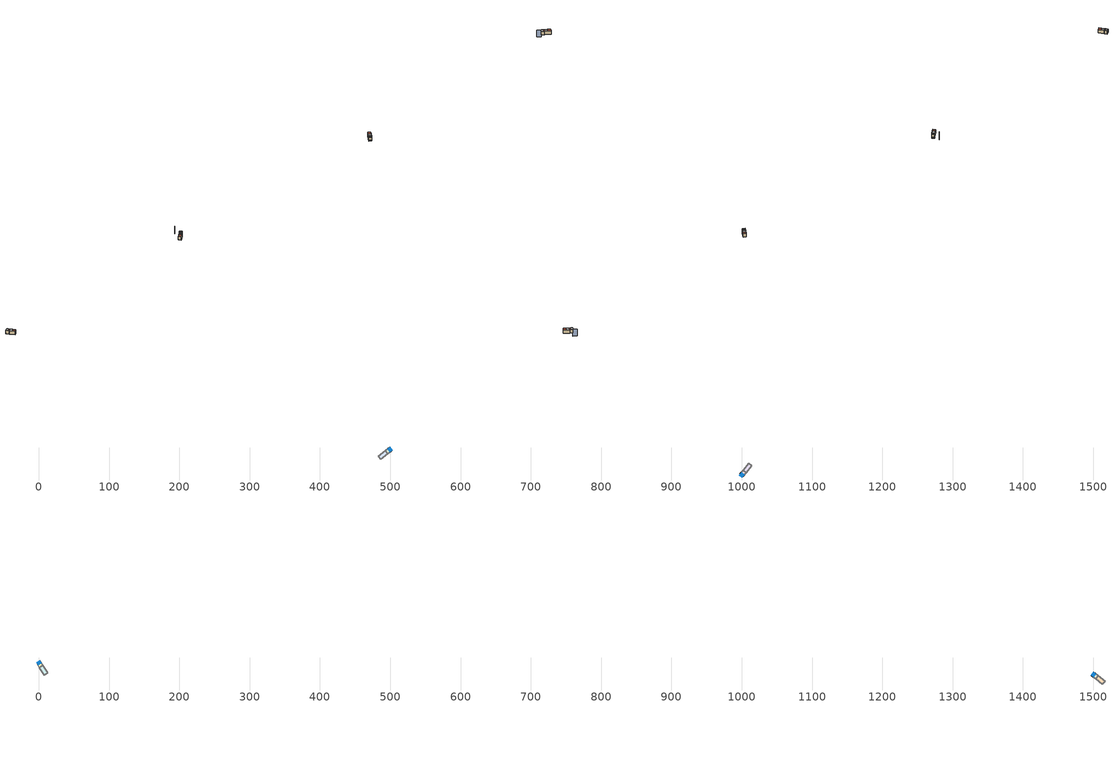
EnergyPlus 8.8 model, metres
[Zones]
1Perim
 floor adiabatic (115mmSandLimeBrick): 501.76,-512.54 496.7,-516.48 493.02,-511.74 498.08,-507.8 z0
 wall outside (U0-3): 501.76,-512.54 498.08,-507.8 z0:7.95
 wall to 1Core (115mmSandLimeBrick): 493.02,-511.74 496.7,-516.48 z0:7.95
 wall adiabatic (115mmSandLimeBrick): 498.08,-507.8 493.02,-511.74 / 496.7,-516.48 501.76,-512.54 z0:7.95
 window (Double): 501.7,-512.46 498.14,-507.88 z0.85:2.5
 ceiling adiabatic (115mmSandLimeBrick): 501.76,-512.54 498.08,-507.8 495.55,-509.77 499.23,-514.51 z7.95
 roof outside (U0-2): 499.23,-514.51 495.55,-509.77 493.02,-511.74 496.7,-516.48 z7.95
1Core
 floor adiabatic (115mmSandLimeBrick): 496.7,-516.48 486.83,-524.15 483.15,-519.42 493.02,-511.74 z0
 wall adiabatic (115mmSandLimeBrick): 493.02,-511.74 483.15,-519.42 486.83,-524.15 496.7,-516.48 z0:7.95
 ceiling adiabatic (115mmSandLimeBrick): 496.7,-516.48 493.02,-511.74 488.08,-515.58 491.77,-520.31 z7.95
 roof outside (U0-2): 491.77,-520.31 488.08,-515.58 483.15,-519.42 486.83,-524.15 z7.95
2Perim
 floor adiabatic (115mmSandLimeBrick): 997.75,-544.28 1001.83,-539.34 1006.46,-543.15 1002.38,-548.1 z0
 wall outside (U0-3): 997.75,-544.28 1002.38,-548.1 z0:7.95
 wall to 2Core (115mmSandLimeBrick): 1006.46,-543.15 1001.83,-539.34 z0:7.95
 wall adiabatic (115mmSandLimeBrick): 1002.38,-548.1 1006.46,-543.15 / 1001.83,-539.34 997.75,-544.28 z0:7.95
 window (Double): 997.83,-544.35 1002.3,-548.04 z0.85:2.5
 ceiling adiabatic (115mmSandLimeBrick): 997.75,-544.28 1002.38,-548.1 1004.42,-545.63 999.79,-541.81 z7.95
 roof outside (U0-2): 999.79,-541.81 1004.42,-545.63 1006.46,-543.15 1001.83,-539.34 z7.95
2Core
 floor adiabatic (115mmSandLimeBrick): 1001.83,-539.34 1009.78,-529.69 1014.41,-533.51 1006.46,-543.15 z0
 wall adiabatic (115mmSandLimeBrick): 1006.46,-543.15 1014.41,-533.51 1009.78,-529.69 1001.83,-539.34 z0:7.95
 ceiling adiabatic (115mmSandLimeBrick): 1001.83,-539.34 1006.46,-543.15 1010.43,-538.33 1005.81,-534.51 z7.95
 roof outside (U0-2): 1005.81,-534.51 1010.43,-538.33 1014.41,-533.51 1009.78,-529.69 z7.95
0Perim
 floor adiabatic (115mmSandLimeBrick): 2.59,-513.08 6.02,-518.5 0.95,-521.71 -2.48,-516.29 z7.95
 wall outside (U0-3): 2.59,-513.08 -2.48,-516.29 z7.95:15.9
 wall to 0Core (115mmSandLimeBrick): 0.95,-521.71 6.02,-518.5 z7.95:15.9
 wall adiabatic (115mmSandLimeBrick): -2.48,-516.29 0.95,-521.71 / 6.02,-518.5 2.59,-513.08 z7.95:15.9
 window (Double): 2.5,-513.14 -2.4,-516.24 z8.8:10.45
 ceiling adiabatic (115mmSandLimeBrick): 2.59,-513.08 -2.48,-516.29 -0.77,-519 4.3,-515.79 z15.9
 roof outside (U0-2): 4.3,-515.79 -0.77,-519 0.95,-521.71 6.02,-518.5 z15.9
0Core
 floor adiabatic (115mmSandLimeBrick): 6.02,-518.5 12.71,-529.06 7.64,-532.27 0.95,-521.71 z7.95
 wall adiabatic (115mmSandLimeBrick): 0.95,-521.71 7.64,-532.27 12.71,-529.06 6.02,-518.5 z7.95:15.9
 ceiling adiabatic (115mmSandLimeBrick): 6.02,-518.5 0.95,-521.71 4.3,-526.99 9.36,-523.78 z15.9
 roof outside (U0-2): 9.36,-523.78 4.3,-526.99 7.64,-532.27 12.71,-529.06 z15.9
3Perim
 floor adiabatic (115mmSandLimeBrick): 1501.96,-529.16 1506.95,-533.18 1503.19,-537.85 1498.2,-533.83 z7.95
 wall outside (U0-3): 1501.96,-529.16 1498.2,-533.83 z7.95:15.9
 wall to 3Core (115mmSandLimeBrick): 1503.19,-537.85 1506.95,-533.18 z7.95:15.9
 wall adiabatic (115mmSandLimeBrick): 1498.2,-533.83 1503.19,-537.85 / 1506.95,-533.18 1501.96,-529.16 z7.95:15.9
 window (Double): 1501.9,-529.24 1498.26,-533.75 z8.8:10.45
 ceiling adiabatic (115mmSandLimeBrick): 1501.96,-529.16 1498.2,-533.83 1500.69,-535.84 1504.46,-531.17 z15.9
 roof outside (U0-2): 1504.46,-531.17 1500.69,-535.84 1503.19,-537.85 1506.95,-533.18 z15.9
3Core
 floor adiabatic (115mmSandLimeBrick): 1506.95,-533.18 1516.69,-541.03 1512.92,-545.7 1503.19,-537.85 z7.95
 wall adiabatic (115mmSandLimeBrick): 1503.19,-537.85 1512.92,-545.7 1516.69,-541.03 1506.95,-533.18 z7.95:15.9
 ceiling adiabatic (115mmSandLimeBrick): 1506.95,-533.18 1503.19,-537.85 1508.06,-541.78 1511.82,-537.1 z15.9
 roof outside (U0-2): 1511.82,-537.1 1508.06,-541.78 1512.92,-545.7 1516.69,-541.03 z15.9
shading: 1495,-524.11 1501.67,-529.52 z0:15.9; 495.63,-497.09,15.9 493.97,-498.74,0 495.63,-497.09,0; 495.63,-497.09,15.9 492.3,-500.38,15.9 493.97,-498.74,0
[Site:GroundTemperature:BuildingSurface]
14, 14, 14, 14, 14, 14, 14, 14, 14, 14, 14, 14
[Site:GroundReflectance]
0.2, 0.2, 0.2, 0.2, 0.2, 0.2, 0.2, 0.2, 0.2, 0.2, 0.2, 0.2
[Site:GroundReflectance:SnowModifier]
1, 1
[Building]
Building: North Axis {deg}=0; Terrain=Suburbs; Loads Convergence Tolerance Value=.04; Temperature Convergence Tolerance Value {deltaC}=.4; Solar Distribution=MinimalShadowing; Maximum Number of Warmup Days=25
[Construction]
115mmSandLimeBrick: Plaster_0.005_115mmSandLimeBrick, Sand-Lime Brick_0.08_115mmSandLimeBrick, Plaster_0.08_115mmSandLimeBrick
U0-3: XPS Board_0.12_U0-3, General Concrete_0.2_U0-3
U0-2: XPS Board_0.18_U0-2, General Concrete_0.2_U0-2
Double: Generic Clear Glass 6mm_0.006_Double, ARGON_0.0013_Double, Generic Clear Glass 6mm_0.006_Double
[Material] Roughness=Rough; Thermal Absorptance=0.9
Name | Thickness {m} | Conductivity {W/m-K} | Density {kg/m3} | Specific Heat {J/kg-K} | Solar Absorptance | Visible Absorptance
Plaster_0.005_115mmSandLimeBrick | 0.005 | 1 | 2000 | 1130 | 0.6 | 0.6
Sand-Lime Brick_0.08_115mmSandLimeBrick | 0.08 | 0.56 | 1200 | 1000 | 0.6 | 0.6
Plaster_0.08_115mmSandLimeBrick | 0.08 | 1 | 2000 | 1130 | 0.6 | 0.6
XPS Board_0.12_U0-3 | 0.12 | 0.034 | 35 | 1400 | 0.6 | 0.6
General Concrete_0.2_U0-3; General Concrete_0.2_U0-2 | 0.2 | 2 | 2400 | 950 | 0.7 | 0.7
XPS Board_0.18_U0-2 | 0.18 | 0.034 | 35 | 1400 | 0.6 | 0.6
[WindowMaterial:Glazing]
Generic Clear Glass 6mm_0.006_Double: Optical Data Type=SpectralAverage; Window Glass Spectral Data Set=SpectralAverage; Thickness {m}=0.006; Solar Transmittance at Normal Incidence=0.68; Front Side Solar Reflectance at Normal Incidence=0.09; Back Side Solar Reflectance at Normal Incidence=0.1; Visible Transmittance at Normal Incidence=0.81; Front Side Visible Reflectance at Normal Incidence=0.11; Back Side Visible Reflectance at Normal Incidence=0.12; Infrared Transmittance at Normal Incidence=0; Front Side Infrared Hemispherical Emissivity=0.2; Back Side Infrared Hemispherical Emissivity=0.2; Conductivity {W/m-K}=0.9; Dirt Correction Factor for Solar and Visible Transmittance=1
[WindowMaterial:Gas]
ARGON_0.0013_Double: Gas Type=ARGON; Thickness {m}=0.0013
[EnergyManagementSystem:Sensor]
Name | Output:Variable or Output:Meter Index Key | Output:Variable or Output:Meter
OutdoorTemp | Environment | Site Outdoor Air Drybulb Temperature
OutdoorRelHumid | Environment | Site Outdoor Air Relative Humidity
USRNATVENT_0Perim; USRNATVENT_1Perim; USRNATVENT_2Perim; USRNATVENT_3Perim | AllOff | Schedule Value
[Zone] Type=1; Multiplier=1; Zone Inside Convection Algorithm=TARP; Zone Outside Convection Algorithm=DOE-2
Name | Volume {m3} | Floor Area {m2}
0Perim; 1Perim; 2Perim; 3Perim | 305.838 | 38.4665
0Core; 1Core; 2Core; 3Core | 596.506 | 75.025
[People] Number of People Schedule=30HrWk; Number of People Calculation Method=People/Area; People per Zone Floor Area {person/m2}=0.05; Fraction Radiant=0.3; Sensible Heat Fraction=AUTOCALCULATE; Carbon Dioxide Generation Rate {m3/s-W}=3.82e-08; Enable ASHRAE 55 Comfort Warnings=No; Mean Radiant Temperature Calculation Type=ZoneAveraged; Clothing Insulation Calculation Method=DynamicClothingModelASHRAE55; Thermal Comfort Model 1 Type=AdaptiveASH55
Name | Zone or ZoneList | Activity Level Schedule | Work Efficiency Schedule | Air Velocity Schedule
People 0Perim | 0Perim | 0PerimPeopleActivity | 0PerimWorkEfficiency | 0PerimAirVelocity
People 0Core | 0Core | 0CorePeopleActivity | 0CoreWorkEfficiency | 0CoreAirVelocity
People 1Perim | 1Perim | 1PerimPeopleActivity | 1PerimWorkEfficiency | 1PerimAirVelocity
People 1Core | 1Core | 1CorePeopleActivity | 1CoreWorkEfficiency | 1CoreAirVelocity
People 2Perim | 2Perim | 2PerimPeopleActivity | 2PerimWorkEfficiency | 2PerimAirVelocity
People 2Core | 2Core | 2CorePeopleActivity | 2CoreWorkEfficiency | 2CoreAirVelocity
People 3Perim | 3Perim | 3PerimPeopleActivity | 3PerimWorkEfficiency | 3PerimAirVelocity
People 3Core | 3Core | 3CorePeopleActivity | 3CoreWorkEfficiency | 3CoreAirVelocity
[ElectricEquipment] Schedule=AllOn; Design Level Calculation Method=Watts/Area; Watts per Zone Floor Area {W/m2}=25; Fraction Latent=0; Fraction Radiant=.2; Fraction Lost=0
Name | Zone or ZoneList
0Perim Equipment 1 | 0Perim
0Core Equipment 1 | 0Core
1Perim Equipment 1 | 1Perim
1Core Equipment 1 | 1Core
2Perim Equipment 1 | 2Perim
2Core Equipment 1 | 2Core
3Perim Equipment 1 | 3Perim
3Core Equipment 1 | 3Core
[Lights] Schedule=AllOn; Design Level Calculation Method=Watts/Area; Watts per Zone Floor Area {W/m2}=15; Return Air Fraction=0; Fraction Radiant=.42; Fraction Visible=.18; Fraction Replaceable=1
Name | Zone or ZoneList
0Perim General lighting | 0Perim
0Core General lighting | 0Core
1Perim General lighting | 1Perim
1Core General lighting | 1Core
2Perim General lighting | 2Perim
2Core General lighting | 2Core
3Perim General lighting | 3Perim
3Core General lighting | 3Core
[ZoneControl:Thermostat]
Name | Zone or ZoneList | Control Type Schedule | Control 1
0Perim Thermostat | 0Perim | 0PerimZoneControlTypeSched | Dual Setpoint - Zone 0Perim
0Core Thermostat | 0Core | 0CoreZoneControlTypeSched | Dual Setpoint - Zone 0Core
1Perim Thermostat | 1Perim | 1PerimZoneControlTypeSched | Dual Setpoint - Zone 1Perim
1Core Thermostat | 1Core | 1CoreZoneControlTypeSched | Dual Setpoint - Zone 1Core
2Perim Thermostat | 2Perim | 2PerimZoneControlTypeSched | Dual Setpoint - Zone 2Perim
2Core Thermostat | 2Core | 2CoreZoneControlTypeSched | Dual Setpoint - Zone 2Core
3Perim Thermostat | 3Perim | 3PerimZoneControlTypeSched | Dual Setpoint - Zone 3Perim
3Core Thermostat | 3Core | 3CoreZoneControlTypeSched | Dual Setpoint - Zone 3Core
[ThermostatSetpoint:DualSetpoint]
Name | Heating Setpoint Temperature Schedule | Cooling Setpoint Temperature Schedule
Dual Setpoint - Zone 0Perim | 0PerimHeating_SP_Sch | 0PerimCooling_SP_Sch
Dual Setpoint - Zone 0Core | 0CoreHeating_SP_Sch | 0CoreCooling_SP_Sch
Dual Setpoint - Zone 1Perim | 1PerimHeating_SP_Sch | 1PerimCooling_SP_Sch
Dual Setpoint - Zone 1Core | 1CoreHeating_SP_Sch | 1CoreCooling_SP_Sch
Dual Setpoint - Zone 2Perim | 2PerimHeating_SP_Sch | 2PerimCooling_SP_Sch
Dual Setpoint - Zone 2Core | 2CoreHeating_SP_Sch | 2CoreCooling_SP_Sch
Dual Setpoint - Zone 3Perim | 3PerimHeating_SP_Sch | 3PerimCooling_SP_Sch
Dual Setpoint - Zone 3Core | 3CoreHeating_SP_Sch | 3CoreCooling_SP_Sch
[Zone equipment]
0Perim: 0Perim Ideal Loads Air
0Core: 0Core Ideal Loads Air
1Perim: 1Perim Ideal Loads Air
1Core: 1Core Ideal Loads Air
2Perim: 2Perim Ideal Loads Air
2Core: 2Core Ideal Loads Air
3Perim: 3Perim Ideal Loads Air
3Core: 3Core Ideal Loads Air
[ZoneHVAC:IdealLoadsAirSystem] Maximum Heating Supply Air Temperature {C}=30; Minimum Cooling Supply Air Temperature {C}=18; Maximum Heating Supply Air Humidity Ratio {kgWater/kgDryAir}=0.01; Minimum Cooling Supply Air Humidity Ratio {kgWater/kgDryAir}=0.008; Heating Limit=NoLimit; Maximum Heating Air Flow Rate {m3/s}=100; Cooling Limit=NoLimit; Maximum Cooling Air Flow Rate {m3/s}=100; Heating Availability Schedule=AllOn; Cooling Availability Schedule=AllOn; Dehumidification Control Type=None; Humidification Control Type=None; Demand Controlled Ventilation Type=OccupancySchedule; Outdoor Air Economizer Type=NoEconomizer; Heat Recovery Type=Enthalpy; Sensible Heat Recovery Effectiveness=0.7; Latent Heat Recovery Effectiveness=0.65
Name | Design Specification Outdoor Air Object
0Perim Ideal Loads Air | 0PerimMinFreshAir
0Core Ideal Loads Air | 0CoreMinFreshAir
1Perim Ideal Loads Air | 1PerimMinFreshAir
1Core Ideal Loads Air | 1CoreMinFreshAir
2Perim Ideal Loads Air | 2PerimMinFreshAir
2Core Ideal Loads Air | 2CoreMinFreshAir
3Perim Ideal Loads Air | 3PerimMinFreshAir
3Core Ideal Loads Air | 3CoreMinFreshAir
[DesignSpecification:OutdoorAir] Outdoor Air Method=Sum; Outdoor Air Flow per Person {m3/s-person}=0.0005; Outdoor Air Flow per Zone Floor Area {m3/s-m2}=0.0005; Outdoor Air Schedule=30HrWk
0PerimMinFreshAir; 0CoreMinFreshAir; 1PerimMinFreshAir; 1CoreMinFreshAir; 2PerimMinFreshAir; 2CoreMinFreshAir; 3PerimMinFreshAir; 3CoreMinFreshAir
[ZoneVentilation:DesignFlowRate] Schedule=AllOn; Design Flow Rate Calculation Method=AirChanges/Hour; Air Changes per Hour {1/hr}=0; Ventilation Type=NATURAL; Fan Pressure Rise {Pa}=0; Fan Total Efficiency=1; Constant Term Coefficient=1; Temperature Term Coefficient=0; Velocity Term Coefficient=0; Velocity Squared Term Coefficient=0; Minimum Indoor Temperature {C}=18; Delta Temperature {deltaC}=1; Maximum Wind Speed {m/s}=40
Name | Zone or ZoneList
0Perim ScheduledVent | 0Perim
1Perim ScheduledVent | 1Perim
2Perim ScheduledVent | 2Perim
3Perim ScheduledVent | 3Perim
[EnergyManagementSystem:Actuator] Actuated Component Type=Schedule:Constant; Actuated Component Control Type=Schedule Value
Name | Actuated Component Unique
NATVENT_AVAIL_SCHED_ACTUATOR_0Perim | NATVENT_AVAIL_SCHED_0Perim
NATVENT_AVAIL_SCHED_ACTUATOR_1Perim | NATVENT_AVAIL_SCHED_1Perim
NATVENT_AVAIL_SCHED_ACTUATOR_2Perim | NATVENT_AVAIL_SCHED_2Perim
NATVENT_AVAIL_SCHED_ACTUATOR_3Perim | NATVENT_AVAIL_SCHED_3Perim
[EnergyManagementSystem:ProgramCallingManager]
My 0Perim_Setpoint_Schedule_Calculator_Example: BeginTimestepBeforePredictor; 0Perim_ErlEnforceBinary
My 1Perim_Setpoint_Schedule_Calculator_Example: BeginTimestepBeforePredictor; 1Perim_ErlEnforceBinary
My 2Perim_Setpoint_Schedule_Calculator_Example: BeginTimestepBeforePredictor; 2Perim_ErlEnforceBinary
My 3Perim_Setpoint_Schedule_Calculator_Example: BeginTimestepBeforePredictor; 3Perim_ErlEnforceBinary
[EnergyManagementSystem:Program]
0Perim_ErlEnforceBinary: IF (USRNATVENT_0Perim > 0); Set NATVENT_AVAIL_SCHED_ACTUATOR_0Perim = 1; ELSE; Set NATVENT_AVAIL_SCHED_ACTUATOR_0Perim = 0; ENDIF
1Perim_ErlEnforceBinary: IF (USRNATVENT_1Perim > 0); Set NATVENT_AVAIL_SCHED_ACTUATOR_1Perim = 1; ELSE; Set NATVENT_AVAIL_SCHED_ACTUATOR_1Perim = 0; ENDIF
2Perim_ErlEnforceBinary: IF (USRNATVENT_2Perim > 0); Set NATVENT_AVAIL_SCHED_ACTUATOR_2Perim = 1; ELSE; Set NATVENT_AVAIL_SCHED_ACTUATOR_2Perim = 0; ENDIF
3Perim_ErlEnforceBinary: IF (USRNATVENT_3Perim > 0); Set NATVENT_AVAIL_SCHED_ACTUATOR_3Perim = 1; ELSE; Set NATVENT_AVAIL_SCHED_ACTUATOR_3Perim = 0; ENDIF
[ZoneVentilation:WindandStackOpenArea] Opening Area {m2}=7.63273; Opening Effectiveness=0; Effective Angle {deg}=0; Height Difference {m}=0.411246; Discharge Coefficient for Opening=0.6; Minimum Indoor Temperature {C}=22; Maximum Indoor Temperature {C}=100; Delta Temperature {deltaC}=1; Minimum Outdoor Temperature {C}=22; Maximum Outdoor Temperature {C}=26; Maximum Wind Speed {m/s}=40
Name | Zone | Opening Area Fraction Schedule
0PerimNatVent_Buoy | 0Perim | NATVENT_AVAIL_SCHED_0Perim
1PerimNatVent_Buoy | 1Perim | NATVENT_AVAIL_SCHED_1Perim
2PerimNatVent_Buoy | 2Perim | NATVENT_AVAIL_SCHED_2Perim
3PerimNatVent_Buoy | 3Perim | NATVENT_AVAIL_SCHED_3Perim
[ZoneInfiltration:DesignFlowRate] Schedule=On; Design Flow Rate Calculation Method=AirChanges/Hour; Air Changes per Hour {1/hr}=2; Constant Term Coefficient=1; Temperature Term Coefficient=0; Velocity Term Coefficient=0; Velocity Squared Term Coefficient=0
Name | Zone or ZoneList
0PerimInfiltration | 0Perim
1PerimInfiltration | 1Perim
2PerimInfiltration | 2Perim
3PerimInfiltration | 3Perim
[WaterUse:Equipment]
Name | Peak Flow Rate {m3/s} | Flow Rate Fraction Schedule | Target Temperature Schedule | Hot Water Supply Temperature Schedule | Cold Water Supply Temperature Schedule
DHW 0Perim | 0 | equipOffice | DHW Supply Temperature 0Perim | DHW Supply Temperature 0Perim | DHW Mains Temperature 0Perim
DHW 0Core | 2.08403e-05 | 60HrWk | DHW Supply Temperature 0Core | DHW Supply Temperature 0Core | DHW Mains Temperature 0Core
DHW 1Perim | 0 | equipOffice | DHW Supply Temperature 1Perim | DHW Supply Temperature 1Perim | DHW Mains Temperature 1Perim
DHW 1Core | 2.08403e-05 | 60HrWk | DHW Supply Temperature 1Core | DHW Supply Temperature 1Core | DHW Mains Temperature 1Core
DHW 2Perim | 0 | equipOffice | DHW Supply Temperature 2Perim | DHW Supply Temperature 2Perim | DHW Mains Temperature 2Perim
DHW 2Core | 2.08403e-05 | 60HrWk | DHW Supply Temperature 2Core | DHW Supply Temperature 2Core | DHW Mains Temperature 2Core
DHW 3Perim | 0 | equipOffice | DHW Supply Temperature 3Perim | DHW Supply Temperature 3Perim | DHW Mains Temperature 3Perim
DHW 3Core | 2.08403e-05 | 60HrWk | DHW Supply Temperature 3Core | DHW Supply Temperature 3Core | DHW Mains Temperature 3Core
[Schedule:Constant]
On: On/Off, 1
0PerimPeopleActivity; 0CorePeopleActivity; 1PerimPeopleActivity; 1CorePeopleActivity; 2PerimPeopleActivity; 2CorePeopleActivity; 3PerimPeopleActivity; 3CorePeopleActivity: Any Number, 125.28
0PerimAirVelocity; 0CoreAirVelocity; 1PerimAirVelocity; 1CoreAirVelocity; 2PerimAirVelocity; 2CoreAirVelocity; 3PerimAirVelocity; 3CoreAirVelocity: Any Number, 0.2
0PerimWorkEfficiency; 0CoreWorkEfficiency; 1PerimWorkEfficiency; 1CoreWorkEfficiency; 2PerimWorkEfficiency; 2CoreWorkEfficiency; 3PerimWorkEfficiency; 3CoreWorkEfficiency: Any Number, 0
0PerimHeating_SP_Sch; 0PerimCooling_SP_Sch; 0CoreHeating_SP_Sch; 0CoreCooling_SP_Sch; 1PerimHeating_SP_Sch; 1PerimCooling_SP_Sch; 1CoreHeating_SP_Sch; 1CoreCooling_SP_Sch; 2PerimHeating_SP_Sch; 2PerimCooling_SP_Sch; 2CoreHeating_SP_Sch; 2CoreCooling_SP_Sch; 3PerimHeating_SP_Sch; 3PerimCooling_SP_Sch; 3CoreHeating_SP_Sch; 3CoreCooling_SP_Sch: Temperature, 22
0PerimZoneControlTypeSched; 0CoreZoneControlTypeSched; 1PerimZoneControlTypeSched; 1CoreZoneControlTypeSched; 2PerimZoneControlTypeSched; 2CoreZoneControlTypeSched; 3PerimZoneControlTypeSched; 3CoreZoneControlTypeSched: Any Number, 4
NATVENT_AVAIL_SCHED_0Perim; NATVENT_AVAIL_SCHED_1Perim; NATVENT_AVAIL_SCHED_2Perim; NATVENT_AVAIL_SCHED_3Perim: Fraction, 1
DHW Supply Temperature 0Perim; DHW Supply Temperature 0Core; DHW Supply Temperature 1Perim; DHW Supply Temperature 1Core; DHW Supply Temperature 2Perim; DHW Supply Temperature 2Core; DHW Supply Temperature 3Perim; DHW Supply Temperature 3Core: Temperature, 65
DHW Mains Temperature 0Perim; DHW Mains Temperature 0Core; DHW Mains Temperature 1Perim; DHW Mains Temperature 1Core; DHW Mains Temperature 2Perim; DHW Mains Temperature 2Core; DHW Mains Temperature 3Perim; DHW Mains Temperature 3Core: Temperature, 10
[Schedule:Year]
30HrWk: 30HrWk, 1, 1, 12, 31
AllOn: AllOn, 1, 1, 12, 31
equipOffice: equipOffice, 1, 1, 12, 31
AllOff: AllOff, 1, 1, 12, 31
60HrWk: 60HrWk, 1, 1, 12, 31
[Schedule:Week:Daily]
30HrWk: 30HrWkDay, 30HrWkDay, 30HrWkDay, 30HrWkDay, 30HrWkDay, 30HrWkDay, 30HrWkDay, 30HrWkDay, 30HrWkDay, 30HrWkDay, 30HrWkDay, 30HrWkDay
AllOn: AllOn, AllOn, AllOn, AllOn, AllOn, AllOn, AllOn, AllOn, AllOn, AllOn, AllOn, AllOn
equipOffice: equipOfficeWeekEnd, equipOffice, equipOffice, equipOffice, equipOffice, equipOffice, equipOfficeWeekEnd, equipOfficeWeekEnd, equipOffice, equipOffice, equipOffice, equipOffice
AllOff: AllOff, AllOff, AllOff, AllOff, AllOff, AllOff, AllOff, AllOff, AllOff, AllOff, AllOff, AllOff
60HrWk: 60HrWkDay, 60HrWkDay, 60HrWkDay, 60HrWkDay, 60HrWkDay, 60HrWkDay, 60HrWkDay, 60HrWkDay, 60HrWkDay, 60HrWkDay, 60HrWkDay, 60HrWkDay
[Schedule:Day:Hourly]
30HrWkDay; equipOffice; equipOfficeWeekEnd: 0.1, 0.1, 0.1, 0.1, 0.1, 0.1, 0.1, 0.2, 0.4, 0.6, 0.8, 0.8, 0.4, 0.6, 0.8, 0.8, 0.4, 0.2, 0.1, 0.1, 0.1, 0.1, 0.1, 0.1
AllOn: 1, 1, 1, 1, 1, 1, 1, 1, 1, 1, 1, 1, 1, 1, 1, 1, 1, 1, 1, 1, 1, 1, 1, 1
AllOff: 0, 0, 0, 0, 0, 0, 0, 0, 0, 0, 0, 0, 0, 0, 0, 0, 0, 0, 0, 0, 0, 0, 0, 0
60HrWkDay: 0.2, 0.2, 0.2, 0.2, 0.2, 0.2, 0.2, 0.4, 0.8, 0.8, 1, 1, 0.8, 1, 1, 1, 0.8, 0.4, 0.2, 0.2, 0.2, 0.2, 0.2, 0.2
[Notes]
----  This file was generated with Archsim v.4.0.2.17
-------------------------ERL SENSORS--------------------------
115mmSandLimeBrick GasType: Partition
